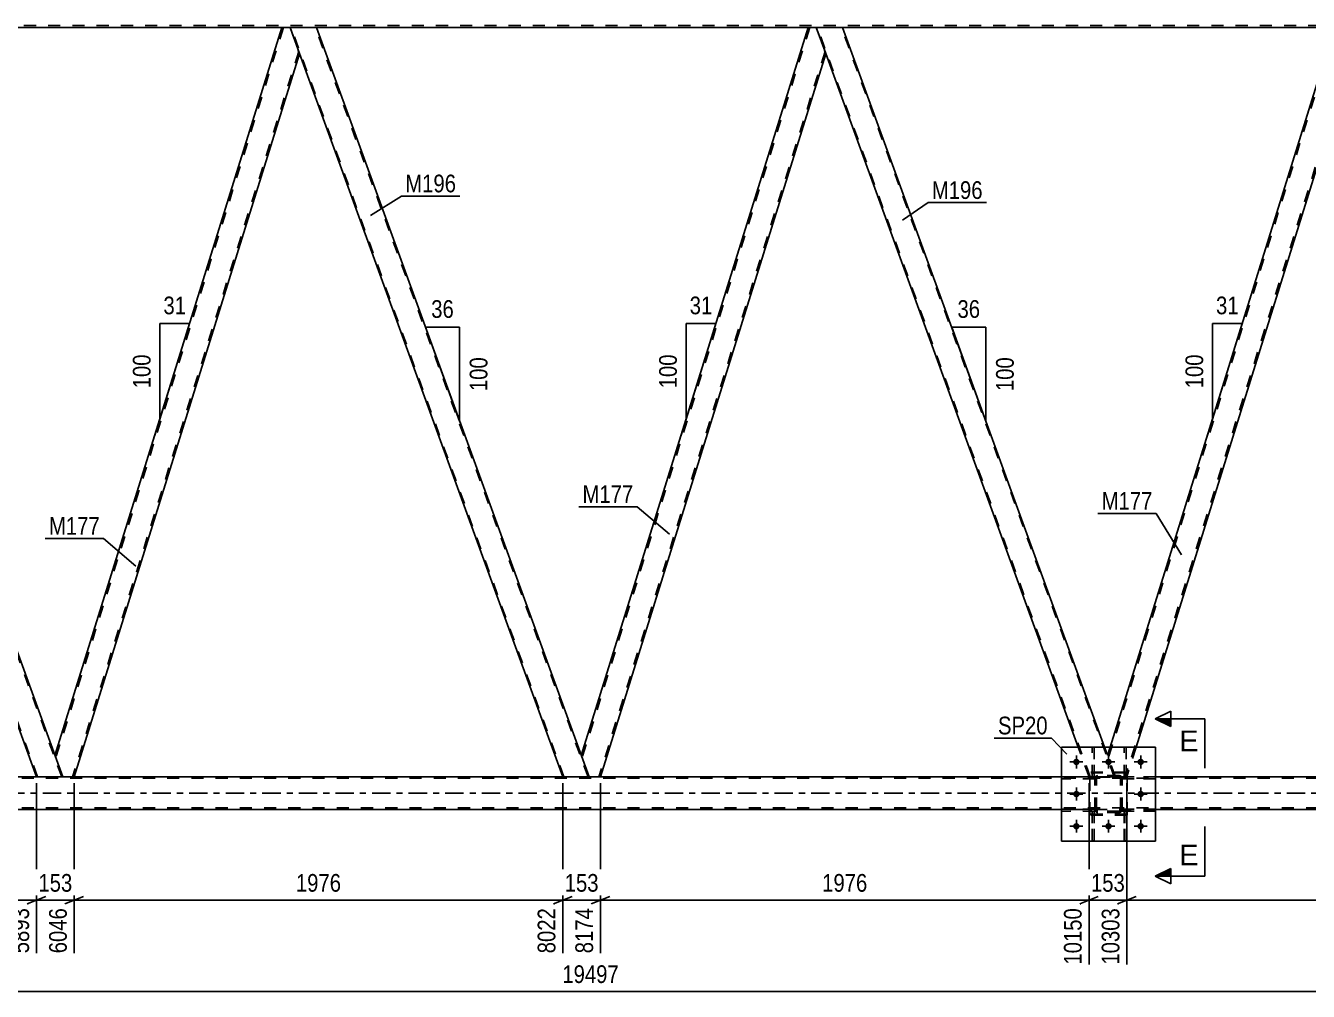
# Model space of a CAD drawing. Header units: millimetres. Extents: x 0 to 841, y 0 to 594.
# Drawn here: x 333.7 to 541.2, y 267.9 to 424.1 of the extents above; entities that cross this region are included whole.
import ezdxf

# ---------------------------------------------------------------- set-up
doc = ezdxf.new("R2010")
doc.units = ezdxf.units.MM
doc.linetypes.add('DXK_LINE_DOT2', pattern=[3.9198, 1.9599, -1.9599])
doc.linetypes.add('DXK_LINE_DOT3', pattern=[5.9187, 2.979, -0.9799, 0.9799, -0.9799])
doc.styles.add('Arial', font='ARIAL.TTF', dxfattribs={"height": 0.2})
doc.styles.add('Arial Narrow', font='ARIALN.TTF', dxfattribs={"height": 0.2})

# ---------------------------------------------------------------- blocks, each defined once
blk = doc.blocks.new('Part-318889209-3315 - 3132')
at = {"color": 7, "linetype": 'DXK_LINE_DOT2'}
for p, q in [((506.24, 302.56), (506.24, 307.41)), ((506.24, 307.41), (506.56, 307.41)), ((506.56, 307.41), (506.56, 302.56)), ((506.24, 303.16), (506.56, 303.16)), ((506.56, 302.56), (506.24, 302.56))]:
    blk.add_line(p, q, dxfattribs=at)
blk = doc.blocks.new('Part-318889209-3293 - 3132')
at = {"color": 7, "linetype": 'DXK_LINE_DOT2'}
for p, q in [((506.24, 292.21), (506.24, 297.04)), ((506.24, 297.04), (506.56, 297.04)), ((506.56, 297.04), (506.56, 292.21)), ((506.24, 296.44), (506.56, 296.44)), ((506.56, 292.21), (506.24, 292.21))]:
    blk.add_line(p, q, dxfattribs=at)
blk = doc.blocks.new('Part-318889209-3583 - 3132')
at = {"color": 7, "linetype": 'DXK_LINE_DOT2'}
for p, q in [((506.69, 302.32), (506.72, 302.51)), ((506.72, 302.51), (506.69, 302.32)), ((506.69, 297.28), (506.69, 302.32)), ((506.93, 302.32), (506.94, 302.42)), ((506.93, 297.28), (506.93, 302.32)), ((506.94, 302.42), (507, 302.49)), ((506.98, 302.77), (507.17, 302.8)), ((507.17, 302.8), (506.98, 302.77)), ((507, 302.49), (507.07, 302.55)), ((507.07, 302.55), (507.17, 302.56)), ((510.61, 302.8), (507.17, 302.8)), ((507.17, 302.56), (510.61, 302.56)), ((510.61, 302.8), (510.79, 302.77)), ((510.79, 302.77), (510.61, 302.8)), ((510.61, 302.56), (510.7, 302.55)), ((510.7, 302.55), (510.78, 302.49)), ((510.78, 302.49), (510.83, 302.42)), ((510.83, 302.42), (510.85, 302.32)), ((510.85, 297.28), (510.85, 302.32)), ((511.05, 302.51), (511.09, 302.32)), ((511.09, 302.32), (511.05, 302.51)), ((511.09, 297.28), (511.09, 302.32)), ((506.72, 297.1), (506.69, 297.28)), ((506.69, 297.28), (506.72, 297.1)), ((506.94, 297.19), (506.93, 297.28)), ((507, 297.11), (506.94, 297.19)), ((507.17, 296.8), (506.98, 296.84)), ((506.98, 296.84), (507.17, 296.8)), ((507.07, 297.06), (507, 297.11)), ((507.17, 297.04), (507.07, 297.06)), ((510.61, 297.04), (507.17, 297.04)), ((510.61, 296.8), (507.17, 296.8)), ((510.7, 297.06), (510.61, 297.04)), ((510.79, 296.84), (510.61, 296.8)), ((510.61, 296.8), (510.79, 296.84)), ((510.78, 297.11), (510.7, 297.06)), ((510.83, 297.19), (510.78, 297.11)), ((510.85, 297.28), (510.83, 297.19)), ((511.09, 297.28), (511.05, 297.1)), ((511.05, 297.1), (511.09, 297.28))]:
    blk.add_line(p, q, dxfattribs=at)
at = {"color": 7, "linetype": 'DXK_LINE_DOT3'}
blk.add_line((508.89, 299.8), (508.89, 299.8), dxfattribs=at)
at = {"color": 7, "linetype": 'DXK_LINE_DOT2'}
for centre, start, end in [((507.17, 302.32), 112.5, 157.5), ((507.17, 302.32), 112.5, 157.5), ((510.61, 302.32), 22.5, 67.5), ((510.61, 302.32), 22.5, 67.5), ((507.17, 297.28), 202.5, 247.5), ((507.17, 297.28), 202.5, 247.5), ((510.61, 297.28), 292.5, 337.5), ((510.61, 297.28), 292.5, 337.5)]:
    blk.add_arc(centre, 0.48, start, end, dxfattribs=at)
blk = doc.blocks.new('Part-318889209-3278 - 3132')
at = {"color": 2, "linetype": 'Continuous'}
for p, q in [((295.61, 423.81), (291.36, 423.81)), ((338.49, 306.01), (295.61, 423.81)), ((335.48, 302.59), (292.89, 419.61))]:
    blk.add_line(p, q, dxfattribs=at)
at = {"color": 7, "linetype": 'DXK_LINE_DOT2'}
for p, q in [((291.36, 423.81), (292.89, 419.61)), ((335.65, 302.59), (291.53, 423.81)), ((339.56, 302.59), (295.44, 423.81)), ((339.73, 302.59), (338.49, 306.01)), ((335.48, 302.59), (339.73, 302.59))]:
    blk.add_line(p, q, dxfattribs=at)
blk = doc.blocks.new('Part-318889209-3256 - 3132')
at = {"color": 2, "linetype": 'Continuous'}
for p, q in [((375.17, 423.81), (338.47, 306.06)), ((376.49, 423.81), (375.17, 423.81)), ((378.02, 419.61), (376.49, 423.81)), ((378.04, 419.56), (341.58, 302.59)), ((339.73, 302.59), (338.49, 306.01))]:
    blk.add_line(p, q, dxfattribs=at)
at = {"color": 7, "linetype": 'DXK_LINE_DOT2'}
for p, q in [((375.42, 423.81), (338.61, 305.69)), ((377.9, 419.93), (341.33, 302.59)), ((378.04, 419.56), (378.02, 419.61)), ((378.04, 419.56), (378.02, 419.61)), ((338.47, 306.06), (338.49, 306.01)), ((341.58, 302.59), (339.73, 302.59))]:
    blk.add_line(p, q, dxfattribs=at)
blk = doc.blocks.new('Part-318889209-3406 - 3132')
at = {"color": 7, "linetype": 'DXK_LINE_DOT2'}
for p, q in [((501.29, 307.4), (516.49, 307.4)), ((501.29, 307.4), (501.29, 292.2)), ((516.49, 307.4), (516.49, 292.2)), ((501.29, 292.2), (516.49, 292.2))]:
    blk.add_line(p, q, dxfattribs=at)
blk = doc.blocks.new('Part-318889209-3303 - 3132')
at = {"color": 2, "linetype": 'Continuous'}
for p, q in [((465.88, 423.81), (461.62, 423.81)), ((508.25, 307.4), (465.88, 423.81)), ((503.99, 307.4), (463.15, 419.61))]:
    blk.add_line(p, q, dxfattribs=at)
at = {"color": 7, "linetype": 'DXK_LINE_DOT2'}
for p, q in [((461.62, 423.81), (463.15, 419.61)), ((505.92, 302.59), (461.79, 423.81)), ((509.83, 302.59), (465.71, 423.81)), ((505.74, 302.59), (503.99, 307.4)), ((510, 302.59), (508.25, 307.4)), ((510, 302.59), (505.74, 302.59))]:
    blk.add_line(p, q, dxfattribs=at)
blk = doc.blocks.new('Part-318889209-3458 - 3132')
at = {"color": 7, "linetype": 'DXK_LINE_DOT2'}
for p, q in [((506.56, 297.04), (506.24, 297.04)), ((506.24, 297.04), (506.24, 292.21)), ((506.56, 292.21), (506.56, 297.04)), ((506.24, 296.44), (506.56, 296.44)), ((506.24, 292.21), (506.56, 292.21))]:
    blk.add_line(p, q, dxfattribs=at)
blk = doc.blocks.new('Part-318889209-3481 - 3132')
at = {"color": 2, "linetype": 'Continuous'}
for p, q in [((380.75, 423.81), (376.49, 423.81)), ((423.62, 306.01), (380.75, 423.81)), ((420.61, 302.59), (378.02, 419.61))]:
    blk.add_line(p, q, dxfattribs=at)
at = {"color": 7, "linetype": 'DXK_LINE_DOT2'}
for p, q in [((376.49, 423.81), (378.02, 419.61)), ((420.78, 302.59), (376.66, 423.81)), ((424.7, 302.59), (380.58, 423.81)), ((424.87, 302.59), (423.62, 306.01)), ((420.61, 302.59), (424.87, 302.59))]:
    blk.add_line(p, q, dxfattribs=at)
blk = doc.blocks.new('Part-318889209-3603 - 3132')
at = {"color": 7, "linetype": 'DXK_LINE_DOT2'}
for p, q in [((506.69, 302.32), (506.72, 302.51)), ((506.72, 302.51), (506.69, 302.32)), ((506.69, 297.28), (506.69, 302.32)), ((506.93, 302.32), (506.94, 302.42)), ((506.93, 297.28), (506.93, 302.32)), ((506.94, 302.42), (507, 302.49)), ((506.98, 302.77), (507.17, 302.8)), ((507.17, 302.8), (506.98, 302.77)), ((507, 302.49), (507.07, 302.55)), ((507.07, 302.55), (507.17, 302.56)), ((510.61, 302.8), (507.17, 302.8)), ((507.17, 302.56), (510.61, 302.56)), ((510.61, 302.8), (510.79, 302.77)), ((510.79, 302.77), (510.61, 302.8)), ((510.61, 302.56), (510.7, 302.55)), ((510.7, 302.55), (510.78, 302.49)), ((510.78, 302.49), (510.83, 302.42)), ((510.83, 302.42), (510.85, 302.32)), ((510.85, 297.28), (510.85, 302.32)), ((511.05, 302.51), (511.09, 302.32)), ((511.09, 302.32), (511.05, 302.51)), ((511.09, 297.28), (511.09, 302.32)), ((506.72, 297.1), (506.69, 297.28)), ((506.69, 297.28), (506.72, 297.1)), ((506.94, 297.19), (506.93, 297.28)), ((507, 297.11), (506.94, 297.19)), ((507.17, 296.8), (506.98, 296.84)), ((506.98, 296.84), (507.17, 296.8)), ((507.07, 297.06), (507, 297.11)), ((507.17, 297.04), (507.07, 297.06)), ((510.61, 297.04), (507.17, 297.04)), ((510.61, 296.8), (507.17, 296.8)), ((510.7, 297.06), (510.61, 297.04)), ((510.79, 296.84), (510.61, 296.8)), ((510.61, 296.8), (510.79, 296.84)), ((510.78, 297.11), (510.7, 297.06)), ((510.83, 297.19), (510.78, 297.11)), ((510.85, 297.28), (510.83, 297.19)), ((511.09, 297.28), (511.05, 297.1)), ((511.05, 297.1), (511.09, 297.28))]:
    blk.add_line(p, q, dxfattribs=at)
at = {"color": 7, "linetype": 'DXK_LINE_DOT3'}
blk.add_line((508.89, 299.8), (508.89, 299.8), dxfattribs=at)
at = {"color": 7, "linetype": 'DXK_LINE_DOT2'}
for centre, start, end in [((507.17, 302.32), 112.5, 157.5), ((507.17, 302.32), 112.5, 157.5), ((510.61, 302.32), 22.5, 67.5), ((510.61, 302.32), 22.5, 67.5), ((507.17, 297.28), 202.5, 247.5), ((507.17, 297.28), 202.5, 247.5), ((510.61, 297.28), 292.5, 337.5), ((510.61, 297.28), 292.5, 337.5)]:
    blk.add_arc(centre, 0.48, start, end, dxfattribs=at)
blk = doc.blocks.new('Part-318889209-3487 - 3132')
at = {"color": 7, "linetype": 'DXK_LINE_DOT2'}
for p, q in [((511.76, 297.04), (511.44, 297.04)), ((511.44, 297.04), (511.44, 292.21)), ((511.76, 292.21), (511.76, 297.04)), ((511.44, 296.44), (511.76, 296.44)), ((511.44, 292.21), (511.76, 292.21))]:
    blk.add_line(p, q, dxfattribs=at)
blk = doc.blocks.new('Bolt-318889209-3488 - 3132')
at = {"linetype": 'Continuous'}
for points in [[(504.21, 305, -1), (503.17, 305, -1)], [(509.41, 305, -1), (508.37, 305, -1)], [(514.61, 305, -1), (513.57, 305, -1)], [(504.21, 299.8, -1), (503.17, 299.8, -1)], [(514.61, 299.8, -1), (513.57, 299.8, -1)], [(504.21, 294.6, -1), (503.17, 294.6, -1)], [(509.41, 294.6, -1), (508.37, 294.6, -1)], [(514.61, 294.6, -1), (513.57, 294.6, -1)]]:
    blk.add_hatch(color=1, dxfattribs=at).paths.add_polyline_path(points)
at = {"color": 1, "linetype": 'Continuous'}
for p, q in [((503.69, 306.04), (503.69, 303.96)), ((508.89, 306.04), (508.89, 303.96)), ((514.09, 306.04), (514.09, 303.96)), ((504.73, 305), (502.65, 305)), ((509.93, 305), (507.85, 305)), ((515.13, 305), (513.05, 305)), ((504.73, 299.8), (502.65, 299.8)), ((503.69, 300.84), (503.69, 298.76)), ((515.13, 299.8), (513.05, 299.8)), ((514.09, 300.84), (514.09, 298.76)), ((503.69, 295.64), (503.69, 293.56)), ((508.89, 295.64), (508.89, 293.56)), ((514.09, 295.64), (514.09, 293.56)), ((504.73, 294.6), (502.65, 294.6)), ((509.93, 294.6), (507.85, 294.6)), ((515.13, 294.6), (513.05, 294.6))]:
    blk.add_line(p, q, dxfattribs=at)
blk = doc.blocks.new('Bolt-318889209-3631 - 3132')
at = {"color": 1, "linetype": 'Continuous'}
for p, q in [((503.69, 306.04), (503.69, 305.35)), ((508.89, 306.04), (508.89, 305.35)), ((514.09, 306.04), (514.09, 305.35)), ((502.65, 305), (503.34, 305)), ((503.69, 303.96), (503.69, 304.66)), ((504.73, 305), (504.03, 305)), ((507.85, 305), (508.54, 305)), ((508.89, 303.96), (508.89, 304.66)), ((509.93, 305), (509.23, 305)), ((513.05, 305), (513.74, 305)), ((514.09, 303.96), (514.09, 304.66)), ((515.13, 305), (514.43, 305)), ((502.65, 299.8), (503.34, 299.8)), ((503.69, 300.84), (503.69, 300.15)), ((503.69, 298.76), (503.69, 299.46)), ((504.73, 299.8), (504.03, 299.8)), ((513.05, 299.8), (513.74, 299.8)), ((514.09, 300.84), (514.09, 300.15)), ((514.09, 298.76), (514.09, 299.46)), ((515.13, 299.8), (514.43, 299.8)), ((503.69, 295.64), (503.69, 294.95)), ((508.89, 295.64), (508.89, 294.95)), ((514.09, 295.64), (514.09, 294.95)), ((502.65, 294.6), (503.34, 294.6)), ((503.69, 293.56), (503.69, 294.26)), ((504.73, 294.6), (504.03, 294.6)), ((507.85, 294.6), (508.54, 294.6)), ((508.89, 293.56), (508.89, 294.26)), ((509.93, 294.6), (509.23, 294.6)), ((513.05, 294.6), (513.74, 294.6)), ((514.09, 293.56), (514.09, 294.26)), ((515.13, 294.6), (514.43, 294.6))]:
    blk.add_line(p, q, dxfattribs=at)
blk = doc.blocks.new('Part-318889209-3507 - 3132')
at = {"color": 7, "linetype": 'DXK_LINE_DOT2'}
for p, q in [((506.69, 302.57), (501.29, 302.57)), ((501.29, 302.57), (501.29, 302.25)), ((506.69, 302.25), (501.29, 302.25)), ((506.09, 302.25), (506.09, 302.57)), ((506.69, 302.25), (506.69, 302.57))]:
    blk.add_line(p, q, dxfattribs=at)
blk = doc.blocks.new('Part-318889209-3516 - 3132')
at = {"color": 7, "linetype": 'DXK_LINE_DOT2'}
for p, q in [((516.49, 297.37), (511.09, 297.37)), ((511.09, 297.37), (511.09, 297.05)), ((511.09, 297.05), (516.49, 297.05)), ((511.69, 297.05), (511.69, 297.37)), ((516.49, 297.05), (516.49, 297.37))]:
    blk.add_line(p, q, dxfattribs=at)
blk = doc.blocks.new('Part-318889209-3519 - 3132')
at = {"color": 7, "linetype": 'DXK_LINE_DOT2'}
for p, q in [((516.49, 302.57), (511.09, 302.57)), ((511.09, 302.57), (511.09, 302.25)), ((511.09, 302.25), (516.49, 302.25)), ((511.69, 302.25), (511.69, 302.57)), ((516.49, 302.25), (516.49, 302.57))]:
    blk.add_line(p, q, dxfattribs=at)
blk = doc.blocks.new('Part-318889209-3536 - 3132')
at = {"color": 2, "linetype": 'Continuous'}
for p, q in [((460.31, 423.81), (423.6, 306.06)), ((461.62, 423.81), (460.31, 423.81)), ((463.15, 419.61), (461.62, 423.81)), ((463.17, 419.56), (426.71, 302.59)), ((424.87, 302.59), (423.62, 306.01))]:
    blk.add_line(p, q, dxfattribs=at)
at = {"color": 7, "linetype": 'DXK_LINE_DOT2'}
for p, q in [((460.56, 423.81), (423.74, 305.69)), ((463.04, 419.93), (426.46, 302.59)), ((463.17, 419.56), (463.15, 419.61)), ((463.17, 419.56), (463.15, 419.61)), ((423.6, 306.06), (423.62, 306.01)), ((426.71, 302.59), (424.87, 302.59))]:
    blk.add_line(p, q, dxfattribs=at)
blk = doc.blocks.new('Part-318889209-3556 - 3132')
at = {"color": 7, "linetype": 'DXK_LINE_DOT2'}
for p, q in [((506.69, 297.37), (501.29, 297.37)), ((501.29, 297.37), (501.29, 297.05)), ((506.69, 297.05), (501.29, 297.05)), ((506.09, 297.05), (506.09, 297.37)), ((506.69, 297.05), (506.69, 297.37))]:
    blk.add_line(p, q, dxfattribs=at)
blk = doc.blocks.new('Part-318889209-3561 - 3132')
at = {"color": 7, "linetype": 'DXK_LINE_DOT2'}
for p, q in [((785.83, 302.35), (99.74, 302.35)), ((516.49, 302.59), (501.29, 302.59)), ((785.83, 297.55), (99.74, 297.55)), ((516.49, 297.31), (501.29, 297.31))]:
    blk.add_line(p, q, dxfattribs=at)
at = {"color": 2, "linetype": 'Continuous'}
for p, q in [((501.29, 302.59), (261.27, 302.59)), ((671.55, 302.59), (516.49, 302.59)), ((501.29, 297.31), (261.27, 297.31)), ((671.55, 297.31), (516.49, 297.31))]:
    blk.add_line(p, q, dxfattribs=at)
at = {"color": 7, "linetype": 'DXK_LINE_DOT3'}
blk.add_line((99.74, 299.95), (785.83, 299.95), dxfattribs=at)
blk = doc.blocks.new('Part-318889209-3566 - 3132')
at = {"color": 2, "linetype": 'Continuous'}
for p, q in [((516.49, 307.4), (501.29, 307.4)), ((501.29, 292.2), (501.29, 307.4)), ((516.49, 292.2), (516.49, 307.4)), ((516.49, 292.2), (501.29, 292.2))]:
    blk.add_line(p, q, dxfattribs=at)
blk = doc.blocks.new('Part-318889209-3569 - 3132')
at = {"color": 7, "linetype": 'DXK_LINE_DOT2'}
for p, q in [((511.44, 302.56), (511.44, 307.41)), ((511.44, 307.41), (511.76, 307.41)), ((511.76, 307.41), (511.76, 302.56)), ((511.44, 303.16), (511.76, 303.16)), ((511.76, 302.56), (511.44, 302.56))]:
    blk.add_line(p, q, dxfattribs=at)
blk = doc.blocks.new('Part-318889209-3604 - 3132')
at = {"color": 7, "linetype": 'DXK_LINE_DOT2'}
for p, q in [((511.09, 302.25), (511.09, 302.57)), ((511.09, 302.57), (516.49, 302.57)), ((516.49, 302.25), (511.09, 302.25)), ((511.69, 302.25), (511.69, 302.57)), ((516.49, 302.57), (516.49, 302.25))]:
    blk.add_line(p, q, dxfattribs=at)
blk = doc.blocks.new('Part-318889209-3605 - 3132')
at = {"color": 7, "linetype": 'DXK_LINE_DOT2'}
for p, q in [((506.69, 297.37), (501.29, 297.37)), ((501.29, 297.05), (501.29, 297.37)), ((506.69, 297.05), (501.29, 297.05)), ((506.09, 297.05), (506.09, 297.37)), ((506.69, 297.37), (506.69, 297.05))]:
    blk.add_line(p, q, dxfattribs=at)
blk = doc.blocks.new('Part-318889209-3610 - 3132')
at = {"color": 7, "linetype": 'DXK_LINE_DOT2'}
for p, q in [((545.69, 423.81), (508.87, 305.69)), ((548.17, 419.93), (511.6, 302.59)), ((548.31, 419.56), (548.29, 419.61)), ((548.31, 419.56), (548.29, 419.61)), ((508.74, 306.06), (509.16, 307.4)), ((513.35, 307.4), (511.85, 302.59)), ((510, 302.59), (508.74, 306.06)), ((511.85, 302.59), (510, 302.59))]:
    blk.add_line(p, q, dxfattribs=at)
at = {"color": 2, "linetype": 'Continuous'}
for p, q in [((545.44, 423.81), (509.16, 307.4)), ((546.76, 423.81), (545.44, 423.81)), ((548.29, 419.61), (546.76, 423.81)), ((548.31, 419.56), (513.35, 307.4))]:
    blk.add_line(p, q, dxfattribs=at)
blk = doc.blocks.new('Part-318889209-3630 - 3132')
at = {"color": 7, "linetype": 'DXK_LINE_DOT2'}
for p, q in [((511.89, 303.34), (505.89, 303.34)), ((505.89, 296.54), (505.89, 303.34)), ((511.89, 296.54), (511.89, 303.34)), ((511.89, 296.54), (505.89, 296.54))]:
    blk.add_line(p, q, dxfattribs=at)
blk = doc.blocks.new('Part-318889209-3637 - 3132')
at = {"color": 7, "linetype": 'DXK_LINE_DOT2'}
for p, q in [((511.44, 292.21), (511.44, 297.04)), ((511.44, 297.04), (511.76, 297.04)), ((511.76, 297.04), (511.76, 292.21)), ((511.44, 296.44), (511.76, 296.44)), ((511.76, 292.21), (511.44, 292.21))]:
    blk.add_line(p, q, dxfattribs=at)
blk = doc.blocks.new('Part-318889209-3644 - 3132')
at = {"color": 7, "linetype": 'DXK_LINE_DOT2'}
for p, q in [((506.69, 302.57), (501.29, 302.57)), ((501.29, 302.25), (501.29, 302.57)), ((506.69, 302.25), (501.29, 302.25)), ((506.09, 302.25), (506.09, 302.57)), ((506.69, 302.57), (506.69, 302.25))]:
    blk.add_line(p, q, dxfattribs=at)
blk = doc.blocks.new('Part-318889209-3645 - 3132')
at = {"color": 2, "linetype": 'Continuous'}
for p, q in [((511.44, 307.4), (511.44, 307.41)), ((511.76, 307.41), (511.44, 307.41)), ((511.76, 307.4), (511.76, 307.41))]:
    blk.add_line(p, q, dxfattribs=at)
at = {"color": 7, "linetype": 'DXK_LINE_DOT2'}
for p, q in [((511.44, 302.56), (511.44, 307.4)), ((511.76, 302.56), (511.76, 307.4)), ((511.44, 303.16), (511.76, 303.16)), ((511.76, 302.56), (511.44, 302.56))]:
    blk.add_line(p, q, dxfattribs=at)
blk = doc.blocks.new('Part-318889209-3667 - 3132')
at = {"color": 7, "linetype": 'DXK_LINE_DOT2'}
for p, q in [((511.09, 297.05), (511.09, 297.37)), ((511.09, 297.37), (516.49, 297.37)), ((516.49, 297.05), (511.09, 297.05)), ((511.69, 297.05), (511.69, 297.37)), ((516.49, 297.37), (516.49, 297.05))]:
    blk.add_line(p, q, dxfattribs=at)
blk = doc.blocks.new('Part-318889209-3670 - 3132')
at = {"color": 2, "linetype": 'Continuous'}
for p, q in [((506.24, 307.4), (506.24, 307.41)), ((506.56, 307.41), (506.24, 307.41)), ((506.56, 307.4), (506.56, 307.41))]:
    blk.add_line(p, q, dxfattribs=at)
at = {"color": 7, "linetype": 'DXK_LINE_DOT2'}
for p, q in [((506.24, 302.56), (506.24, 307.4)), ((506.56, 302.56), (506.56, 307.4)), ((506.24, 303.16), (506.56, 303.16)), ((506.56, 302.56), (506.24, 302.56))]:
    blk.add_line(p, q, dxfattribs=at)
blk = doc.blocks.new('Part-318889209-3674 - 3132')
at = {"color": 7, "linetype": 'DXK_LINE_DOT2'}
for p, q in [((511.89, 303.21), (505.89, 303.21)), ((505.89, 296.41), (505.89, 303.21)), ((511.89, 296.41), (511.89, 303.21)), ((511.89, 296.41), (505.89, 296.41))]:
    blk.add_line(p, q, dxfattribs=at)
blk = doc.blocks.new('Part-318889209-3690 - 3132')
at = {"color": 7, "linetype": 'DXK_LINE_DOT2'}
for p, q in [((774.43, 424.13), (54.16, 424.13)), ((380.75, 423.81), (375.17, 423.81)), ((465.88, 423.81), (460.31, 423.81))]:
    blk.add_line(p, q, dxfattribs=at)
at = {"color": 2, "linetype": 'Continuous'}
for p, q in [((375.17, 423.81), (295.61, 423.81)), ((460.31, 423.81), (380.75, 423.81)), ((545.44, 423.81), (465.88, 423.81))]:
    blk.add_line(p, q, dxfattribs=at)
blk = doc.blocks.new('StraightDimension-318889209-19729 - 3132')
at = {"color": 7, "linetype": 'Continuous'}
for p, q in [((426.71, 301.59), (426.71, 274.04)), ((505.74, 301.59), (505.74, 272.21)), ((428.21, 283.25), (425.21, 282.05)), ((426.71, 282.65), (505.74, 282.65)), ((504.24, 282.05), (507.24, 283.25))]:
    blk.add_line(p, q, dxfattribs=at)
at = {"color": 0}
blk.add_wipeout([(470.48, 283.4), (470.48, 287.6), (461.97, 287.6), (461.97, 283.4)], dxfattribs=at)
at = {"color": 0, "linetype": 'Continuous'}
blk.add_wipeout([(505.14, 281.95), (500.94, 281.95), (500.94, 271.61), (505.14, 271.61)], dxfattribs=at)
at = {"color": 3, "style": 'Arial Narrow'}
blk.add_text('1976', height=2.863, dxfattribs=at).set_placement((462.57, 284))
at = {"color": 3, "linetype": 'Continuous', "style": 'Arial Narrow'}
blk.add_text('10150', height=2.863, rotation=90.0002, dxfattribs=at).set_placement((504.54, 272.21))
blk = doc.blocks.new('AngleDimension-318889209-20098 - 3132')
at = {"color": 7, "linetype": 'Continuous'}
for p, q in [((440.56, 375.93), (445.38, 375.93)), ((440.56, 360.46), (445.38, 375.93)), ((440.56, 360.46), (440.56, 375.93)), ((439.71, 357.73), (440.56, 360.46))]:
    blk.add_line(p, q, dxfattribs=at)
at = {"color": 0}
for points in [[(445.4, 376.83), (445.4, 381.03), (440.54, 381.03), (440.54, 376.83)], [(439.66, 371.54), (435.46, 371.54), (435.46, 364.85), (439.66, 364.85)]]:
    blk.add_wipeout(points, dxfattribs=at)
at = {"color": 3, "style": 'Arial Narrow'}
blk.add_text('31', height=2.863, dxfattribs=at).set_placement((441.14, 377.43))
blk.add_text('100', height=2.863, rotation=90.0002, dxfattribs=at).set_placement((439.06, 365.45))
blk = doc.blocks.new('AngleDimension-318889209-20126 - 3132')
at = {"color": 7, "linetype": 'Continuous'}
for p, q in [((525.7, 375.93), (530.52, 375.93)), ((525.7, 360.46), (530.52, 375.93)), ((525.7, 360.46), (525.7, 375.93)), ((524.84, 357.73), (525.7, 360.46))]:
    blk.add_line(p, q, dxfattribs=at)
at = {"color": 0}
for points in [[(530.53, 376.83), (530.53, 381.03), (525.68, 381.03), (525.68, 376.83)], [(524.8, 371.54), (520.6, 371.54), (520.6, 364.85), (524.8, 364.85)]]:
    blk.add_wipeout(points, dxfattribs=at)
at = {"color": 3, "style": 'Arial Narrow'}
blk.add_text('31', height=2.863, dxfattribs=at).set_placement((526.28, 377.43))
blk.add_text('100', height=2.863, rotation=90.0002, dxfattribs=at).set_placement((524.2, 365.45))
blk = doc.blocks.new('StraightDimension-318889209-19731 - 3132')
at = {"color": 7, "linetype": 'Continuous'}
for p, q in [((341.58, 301.59), (341.58, 274.04)), ((420.61, 301.59), (420.61, 274.04)), ((343.08, 283.25), (340.08, 282.05)), ((341.58, 282.65), (420.61, 282.65)), ((419.11, 282.05), (422.11, 283.25))]:
    blk.add_line(p, q, dxfattribs=at)
at = {"color": 0}
blk.add_wipeout([(385.35, 283.4), (385.35, 287.6), (376.84, 287.6), (376.84, 283.4)], dxfattribs=at)
at = {"color": 0, "linetype": 'Continuous'}
blk.add_wipeout([(420.01, 281.95), (415.81, 281.95), (415.81, 273.44), (420.01, 273.44)], dxfattribs=at)
at = {"color": 3, "style": 'Arial Narrow'}
blk.add_text('1976', height=2.863, dxfattribs=at).set_placement((377.44, 284))
at = {"color": 3, "linetype": 'Continuous', "style": 'Arial Narrow'}
blk.add_text('8022', height=2.863, rotation=90.0002, dxfattribs=at).set_placement((419.41, 274.04))
blk = doc.blocks.new('StraightDimension-318889209-19728 - 3132')
at = {"color": 7, "linetype": 'Continuous'}
for p, q in [((505.74, 301.59), (505.74, 272.21)), ((511.85, 301.59), (511.85, 272.21)), ((504.24, 282.05), (507.24, 283.25)), ((505.74, 282.65), (511.85, 282.65)), ((513.35, 283.25), (510.35, 282.05))]:
    blk.add_line(p, q, dxfattribs=at)
at = {"color": 0}
blk.add_wipeout([(512.14, 283.4), (512.14, 287.6), (505.45, 287.6), (505.45, 283.4)], dxfattribs=at)
at = {"color": 0, "linetype": 'Continuous'}
blk.add_wipeout([(511.25, 281.95), (507.05, 281.95), (507.05, 271.61), (511.25, 271.61)], dxfattribs=at)
at = {"color": 3, "style": 'Arial Narrow'}
blk.add_text('153', height=2.863, dxfattribs=at).set_placement((506.05, 284))
at = {"color": 3, "linetype": 'Continuous', "style": 'Arial Narrow'}
blk.add_text('10303', height=2.863, rotation=90.0002, dxfattribs=at).set_placement((510.65, 272.21))
blk = doc.blocks.new('AngleDimension-318889209-20100 - 3132')
at = {"color": 7, "linetype": 'Continuous'}
for p, q in [((403, 362.66), (398.38, 375.35)), ((403.92, 375.35), (398.38, 375.35)), ((403.92, 360.13), (398.38, 375.35)), ((403.92, 360.13), (403.92, 375.35))]:
    blk.add_line(p, q, dxfattribs=at)
at = {"color": 0}
for points in [[(403.58, 376.25), (403.58, 380.45), (398.73, 380.45), (398.73, 376.25)], [(409.02, 371.09), (404.82, 371.09), (404.82, 364.4), (409.02, 364.4)]]:
    blk.add_wipeout(points, dxfattribs=at)
at = {"color": 3, "style": 'Arial Narrow'}
blk.add_text('36', height=2.863, dxfattribs=at).set_placement((399.33, 376.85))
blk.add_text('100', height=2.863, rotation=90.0002, dxfattribs=at).set_placement((408.42, 365))
blk = doc.blocks.new('StraightDimension-318889209-19733 - 3132')
at = {"color": 7, "linetype": 'Continuous'}
for p, q in [((256.44, 301.59), (256.44, 274.04)), ((335.48, 301.59), (335.48, 274.04)), ((257.94, 283.25), (254.94, 282.05)), ((256.44, 282.65), (335.48, 282.65)), ((333.98, 282.05), (336.98, 283.25))]:
    blk.add_line(p, q, dxfattribs=at)
at = {"color": 0}
blk.add_wipeout([(300.22, 283.4), (300.22, 287.6), (291.7, 287.6), (291.7, 283.4)], dxfattribs=at)
at = {"color": 0, "linetype": 'Continuous'}
blk.add_wipeout([(334.88, 281.95), (330.68, 281.95), (330.68, 273.44), (334.88, 273.44)], dxfattribs=at)
at = {"color": 3, "style": 'Arial Narrow'}
blk.add_text('1976', height=2.863, dxfattribs=at).set_placement((292.3, 284))
at = {"color": 3, "linetype": 'Continuous', "style": 'Arial Narrow'}
blk.add_text('5893', height=2.863, rotation=90.0002, dxfattribs=at).set_placement((334.28, 274.04))
blk = doc.blocks.new('AngleDimension-318889209-20070 - 3132')
at = {"color": 7, "linetype": 'Continuous'}
for p, q in [((355.43, 375.93), (360.25, 375.93)), ((355.43, 360.46), (360.25, 375.93)), ((355.43, 360.46), (355.43, 375.93)), ((354.58, 357.73), (355.43, 360.46))]:
    blk.add_line(p, q, dxfattribs=at)
at = {"color": 0}
for points in [[(360.27, 376.83), (360.27, 381.03), (355.41, 381.03), (355.41, 376.83)], [(354.53, 371.54), (350.33, 371.54), (350.33, 364.85), (354.53, 364.85)]]:
    blk.add_wipeout(points, dxfattribs=at)
at = {"color": 3, "style": 'Arial Narrow'}
blk.add_text('31', height=2.863, dxfattribs=at).set_placement((356.01, 377.43))
blk.add_text('100', height=2.863, rotation=90.0002, dxfattribs=at).set_placement((353.93, 365.45))
blk = doc.blocks.new('StraightDimension-318889209-4481 - 3132')
at = {"color": 7, "linetype": 'Continuous'}
blk.add_line((53.52, 267.88), (796.69, 267.88), dxfattribs=at)
at = {"color": 0}
blk.add_wipeout([(430.28, 268.63), (430.28, 272.83), (419.94, 272.83), (419.94, 268.63)], dxfattribs=at)
at = {"color": 3, "style": 'Arial Narrow'}
blk.add_text('19497', height=2.863, dxfattribs=at).set_placement((420.54, 269.23))
blk = doc.blocks.new('StraightDimension-318889209-19727 - 3132')
at = {"color": 7, "linetype": 'Continuous'}
for p, q in [((511.85, 301.59), (511.85, 272.21)), ((590.88, 301.59), (590.88, 272.21)), ((513.35, 283.25), (510.35, 282.05)), ((511.85, 282.65), (590.88, 282.65)), ((589.38, 282.05), (592.38, 283.25))]:
    blk.add_line(p, q, dxfattribs=at)
at = {"color": 0}
blk.add_wipeout([(555.62, 283.4), (555.62, 287.6), (547.11, 287.6), (547.11, 283.4)], dxfattribs=at)
at = {"color": 0, "linetype": 'Continuous'}
blk.add_wipeout([(590.28, 281.95), (586.08, 281.95), (586.08, 271.61), (590.28, 271.61)], dxfattribs=at)
at = {"color": 3, "style": 'Arial Narrow'}
blk.add_text('1976', height=2.863, dxfattribs=at).set_placement((547.71, 284))
at = {"color": 3, "linetype": 'Continuous', "style": 'Arial Narrow'}
blk.add_text('12279', height=2.863, rotation=90.0002, dxfattribs=at).set_placement((589.68, 272.21))
blk = doc.blocks.new('StraightDimension-318889209-19730 - 3132')
at = {"color": 7, "linetype": 'Continuous'}
for p, q in [((420.61, 301.59), (420.61, 274.04)), ((426.71, 301.59), (426.71, 274.04)), ((419.11, 282.05), (422.11, 283.25)), ((420.61, 282.65), (426.71, 282.65)), ((428.21, 283.25), (425.21, 282.05))]:
    blk.add_line(p, q, dxfattribs=at)
at = {"color": 0}
blk.add_wipeout([(427, 283.4), (427, 287.6), (420.32, 287.6), (420.32, 283.4)], dxfattribs=at)
at = {"color": 0, "linetype": 'Continuous'}
blk.add_wipeout([(426.11, 281.95), (421.91, 281.95), (421.91, 273.44), (426.11, 273.44)], dxfattribs=at)
at = {"color": 3, "style": 'Arial Narrow'}
blk.add_text('153', height=2.863, dxfattribs=at).set_placement((420.92, 284))
at = {"color": 3, "linetype": 'Continuous', "style": 'Arial Narrow'}
blk.add_text('8174', height=2.863, rotation=90.0002, dxfattribs=at).set_placement((425.51, 274.04))
blk = doc.blocks.new('StraightDimension-318889209-19732 - 3132')
at = {"color": 7, "linetype": 'Continuous'}
for p, q in [((335.48, 301.59), (335.48, 274.04)), ((341.58, 301.59), (341.58, 274.04)), ((333.98, 282.05), (336.98, 283.25)), ((335.48, 282.65), (341.58, 282.65)), ((343.08, 283.25), (340.08, 282.05))]:
    blk.add_line(p, q, dxfattribs=at)
at = {"color": 0}
blk.add_wipeout([(341.87, 283.4), (341.87, 287.6), (335.19, 287.6), (335.19, 283.4)], dxfattribs=at)
at = {"color": 0, "linetype": 'Continuous'}
blk.add_wipeout([(340.98, 281.95), (336.78, 281.95), (336.78, 273.44), (340.98, 273.44)], dxfattribs=at)
at = {"color": 3, "style": 'Arial Narrow'}
blk.add_text('153', height=2.863, dxfattribs=at).set_placement((335.79, 284))
at = {"color": 3, "linetype": 'Continuous', "style": 'Arial Narrow'}
blk.add_text('6046', height=2.863, rotation=90.0002, dxfattribs=at).set_placement((340.38, 274.04))
blk = doc.blocks.new('AngleDimension-318889209-20128 - 3132')
at = {"color": 7, "linetype": 'Continuous'}
for p, q in [((488.14, 362.66), (483.52, 375.35)), ((489.06, 375.35), (483.52, 375.35)), ((489.06, 360.13), (483.52, 375.35)), ((489.06, 360.13), (489.06, 375.35))]:
    blk.add_line(p, q, dxfattribs=at)
at = {"color": 0}
for points in [[(488.72, 376.25), (488.72, 380.45), (483.86, 380.45), (483.86, 376.25)], [(494.16, 371.09), (489.96, 371.09), (489.96, 364.4), (494.16, 364.4)]]:
    blk.add_wipeout(points, dxfattribs=at)
at = {"color": 3, "style": 'Arial Narrow'}
blk.add_text('36', height=2.863, dxfattribs=at).set_placement((484.46, 376.85))
blk.add_text('100', height=2.863, rotation=90.0002, dxfattribs=at).set_placement((493.56, 365))
blk = doc.blocks.new('Mark-318889209-3252 - 3132')
at = {"color": 0}
blk.add_wipeout([(345.72, 341.75), (345.72, 344.75), (337.5, 344.75), (337.5, 341.75)], dxfattribs=at)
blk.add_wipeout([(345.72, 341.75), (345.72, 344.75), (337.5, 344.75), (337.5, 341.75)], dxfattribs=at)
at = {"color": 30, "linetype": 'Continuous'}
for p in [(336.9, 341.15), (351.57, 336.7)]:
    blk.add_line(p, (346.32, 341.15), dxfattribs=at)
at = {"color": 3, "style": 'Arial Narrow'}
blk.add_text('M177', height=2.863, dxfattribs=at).set_placement((337.5, 341.75))
blk = doc.blocks.new('Mark-318889209-3299 - 3132')
at = {"color": 0}
blk.add_wipeout([(488.53, 396.09), (488.53, 399.09), (480.31, 399.09), (480.31, 396.09)], dxfattribs=at)
blk.add_wipeout([(488.53, 396.09), (488.53, 399.09), (480.31, 399.09), (480.31, 396.09)], dxfattribs=at)
at = {"color": 30, "linetype": 'Continuous'}
for p, q in [((475.59, 392.67), (479.71, 395.49)), ((479.71, 395.49), (489.13, 395.49))]:
    blk.add_line(p, q, dxfattribs=at)
at = {"color": 3, "style": 'Arial Narrow'}
blk.add_text('M196', height=2.863, dxfattribs=at).set_placement((480.31, 396.09))
blk = doc.blocks.new('Mark-318889209-3477 - 3132')
at = {"color": 0}
blk.add_wipeout([(403.35, 397.16), (403.35, 400.16), (395.13, 400.16), (395.13, 397.16)], dxfattribs=at)
blk.add_wipeout([(403.35, 397.16), (403.35, 400.16), (395.13, 400.16), (395.13, 397.16)], dxfattribs=at)
at = {"color": 30, "linetype": 'Continuous'}
for p, q in [((389.49, 393.41), (394.53, 396.56)), ((394.53, 396.56), (403.95, 396.56))]:
    blk.add_line(p, q, dxfattribs=at)
at = {"color": 3, "style": 'Arial Narrow'}
blk.add_text('M196', height=2.863, dxfattribs=at).set_placement((395.13, 397.16))
blk = doc.blocks.new('Mark-318889209-3532 - 3132')
at = {"color": 0}
blk.add_wipeout([(432.03, 346.9), (432.03, 349.9), (423.8, 349.9), (423.8, 346.9)], dxfattribs=at)
blk.add_wipeout([(432.03, 346.9), (432.03, 349.9), (423.8, 349.9), (423.8, 346.9)], dxfattribs=at)
at = {"color": 30, "linetype": 'Continuous'}
for p in [(423.2, 346.3), (437.88, 341.85)]:
    blk.add_line(p, (432.63, 346.3), dxfattribs=at)
at = {"color": 3, "style": 'Arial Narrow'}
blk.add_text('M177', height=2.863, dxfattribs=at).set_placement((423.8, 346.9))
blk = doc.blocks.new('Mark-318889209-3562 - 3132')
at = {"color": 0}
blk.add_wipeout([(499.05, 309.46), (499.05, 312.46), (491.01, 312.46), (491.01, 309.46)], dxfattribs=at)
blk.add_wipeout([(499.05, 309.46), (499.05, 312.46), (491.01, 312.46), (491.01, 309.46)], dxfattribs=at)
at = {"color": 30, "linetype": 'Continuous'}
for p in [(490.41, 308.86), (502.17, 306.28)]:
    blk.add_line(p, (499.65, 308.86), dxfattribs=at)
at = {"color": 3, "style": 'Arial Narrow'}
blk.add_text('SP20', height=2.863, dxfattribs=at).set_placement((491.01, 309.46))
blk = doc.blocks.new('Mark-318889209-3606 - 3132')
at = {"color": 0}
blk.add_wipeout([(516, 345.81), (516, 348.81), (507.78, 348.81), (507.78, 345.81)], dxfattribs=at)
blk.add_wipeout([(516, 345.81), (516, 348.81), (507.78, 348.81), (507.78, 345.81)], dxfattribs=at)
at = {"color": 30, "linetype": 'Continuous'}
for p in [(507.18, 345.21), (520.67, 338.51)]:
    blk.add_line(p, (516.6, 345.21), dxfattribs=at)
at = {"color": 3, "style": 'Arial Narrow'}
blk.add_text('M177', height=2.863, dxfattribs=at).set_placement((507.78, 345.81))
blk = doc.blocks.new('SectionMark-318889209-4904 - 3132')
at = {"linetype": 'Continuous'}
for points in [[(518.96, 311.99), (518.96, 310.74), (516.46, 311.99)], [(518.96, 287.78), (518.96, 286.53), (516.46, 286.53)]]:
    blk.add_hatch(color=6, dxfattribs=at).paths.add_polyline_path(points)
at = {"color": 6, "linetype": 'Continuous'}
for p, q in [((516.46, 311.99), (518.96, 313.24)), ((524.46, 311.99), (516.46, 311.99)), ((516.46, 311.99), (518.96, 310.74)), ((518.96, 310.74), (518.96, 313.24)), ((516.46, 286.53), (518.96, 287.78)), ((524.46, 286.53), (516.46, 286.53)), ((518.96, 285.28), (516.46, 286.53)), ((518.96, 287.78), (518.96, 285.28))]:
    blk.add_line(p, q, dxfattribs=at)
at = {"color": 0, "linetype": 'Continuous'}
for points in [[(523.46, 306.74), (523.46, 310.24), (520.35, 310.24), (520.35, 306.74)], [(523.46, 288.28), (523.46, 291.78), (520.35, 291.78), (520.35, 288.28)]]:
    blk.add_wipeout(points, dxfattribs=at)
at = {"color": 6, "linetype": 'Continuous'}
for p, q in [((524.46, 311.99), (524.46, 303.99)), ((524.46, 286.53), (524.46, 294.53))]:
    blk.add_line(p, q, dxfattribs=at)
at = {"color": 3, "linetype": 'Continuous', "style": 'Arial'}
for p in [(520.35, 306.74), (520.35, 288.28)]:
    blk.add_text('E', height=3.34, dxfattribs=at).set_placement(p)

msp = doc.modelspace()

# ---------------------------------------------------------------- block references
for name in ['Part-318889209-3690 - 3132', 'Part-318889209-3278 - 3132', 'Part-318889209-3256 - 3132', 'Part-318889209-3481 - 3132', 'Part-318889209-3536 - 3132', 'Part-318889209-3303 - 3132', 'Part-318889209-3610 - 3132', 'Part-318889209-3406 - 3132', 'Part-318889209-3566 - 3132', 'Part-318889209-3315 - 3132', 'Part-318889209-3670 - 3132', 'Part-318889209-3569 - 3132', 'Part-318889209-3645 - 3132', 'Bolt-318889209-3488 - 3132', 'Bolt-318889209-3631 - 3132', 'Part-318889209-3630 - 3132', 'Part-318889209-3674 - 3132', 'Part-318889209-3561 - 3132', 'Part-318889209-3507 - 3132', 'Part-318889209-3644 - 3132', 'Part-318889209-3583 - 3132', 'Part-318889209-3603 - 3132', 'Part-318889209-3519 - 3132', 'Part-318889209-3604 - 3132', 'Part-318889209-3556 - 3132', 'Part-318889209-3605 - 3132', 'Part-318889209-3293 - 3132', 'Part-318889209-3458 - 3132', 'Part-318889209-3516 - 3132', 'Part-318889209-3667 - 3132', 'Part-318889209-3487 - 3132', 'Part-318889209-3637 - 3132']:
    msp.add_blockref(name, (0, 0))

# ---------------------------------------------------------------- next in the draw order: block references
for name in ['AngleDimension-318889209-20070 - 3132', 'AngleDimension-318889209-20100 - 3132', 'AngleDimension-318889209-20098 - 3132', 'AngleDimension-318889209-20126 - 3132', 'StraightDimension-318889209-19733 - 3132', 'StraightDimension-318889209-19731 - 3132', 'StraightDimension-318889209-19729 - 3132']:
    msp.add_blockref(name, (0, 0))

# ---------------------------------------------------------------- next in the draw order: block references
msp.add_blockref('StraightDimension-318889209-19728 - 3132', (0, 0))

# ---------------------------------------------------------------- next in the draw order: block references
msp.add_blockref('StraightDimension-318889209-4481 - 3132', (0, 0))

# ---------------------------------------------------------------- next in the draw order: block references
for name in ['Mark-318889209-3477 - 3132', 'Mark-318889209-3299 - 3132', 'AngleDimension-318889209-20128 - 3132', 'Mark-318889209-3532 - 3132', 'Mark-318889209-3606 - 3132', 'Mark-318889209-3252 - 3132', 'Mark-318889209-3562 - 3132', 'StraightDimension-318889209-19732 - 3132', 'StraightDimension-318889209-19730 - 3132', 'StraightDimension-318889209-19727 - 3132']:
    msp.add_blockref(name, (0, 0))

# ---------------------------------------------------------------- next in the draw order: block references
msp.add_blockref('SectionMark-318889209-4904 - 3132', (0, 0))

doc.saveas('drawing.dxf')
